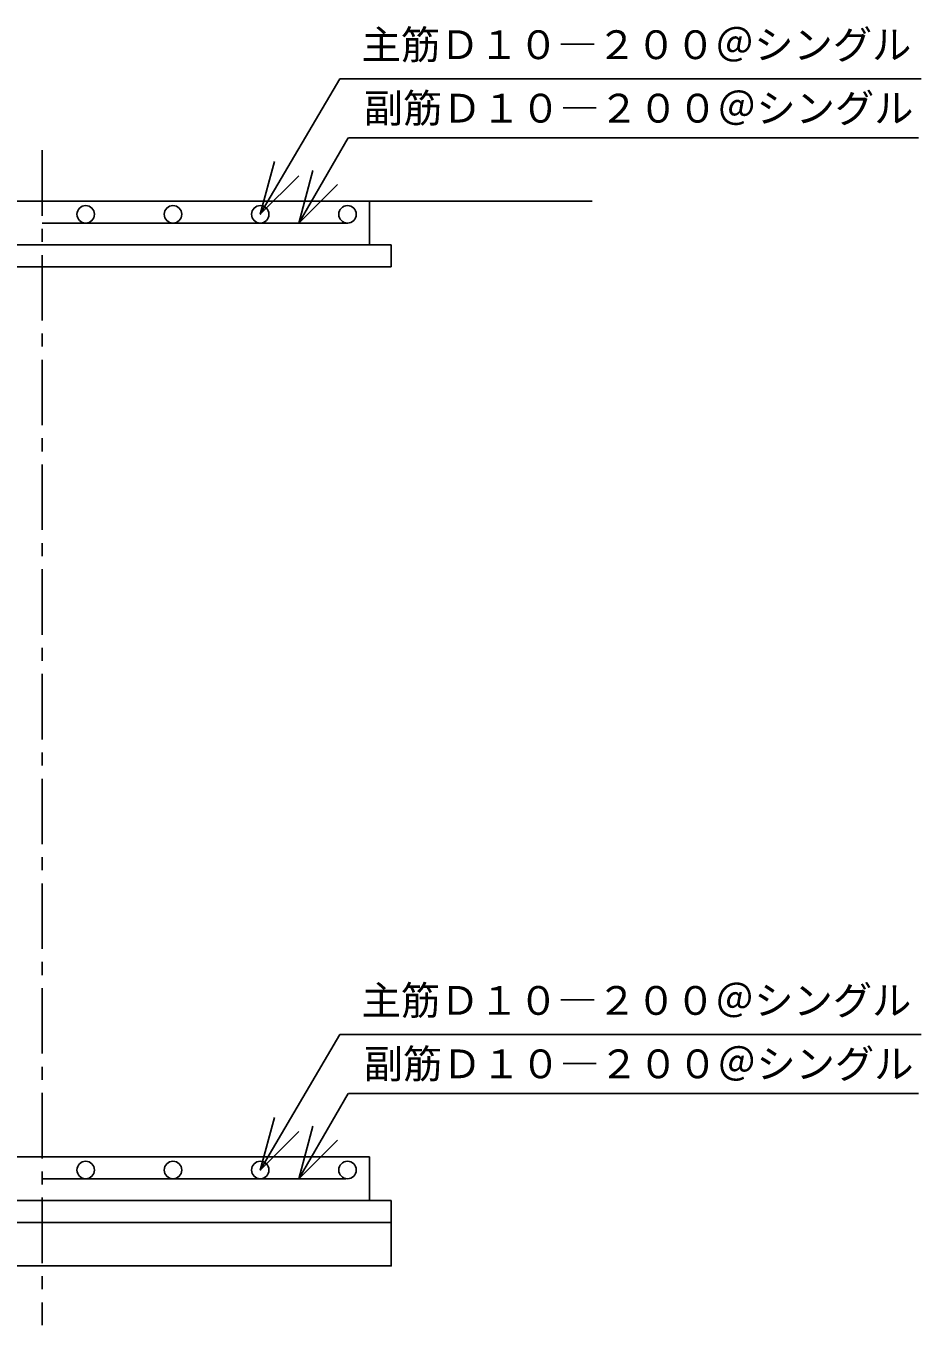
# Model space of a CAD drawing. Units: millimetres, scale not verified. Extents: x -22013 to 8910, y -6308 to 6308.
# Drawn here: x 887 to 2938, y -512 to 2465 of the extents above; entities that cross this region are included whole.
import ezdxf
from ezdxf.enums import TextEntityAlignment as Align

# ---------------------------------------------------------------- set-up
doc = ezdxf.new("R2010")
doc.units = ezdxf.units.MM
doc.header["$LTSCALE"] = 30
doc.linetypes.add('CHAIN1', pattern=[8, 5, -1, 1, -1])
doc.layers.add('0-3_製作', color=5, linetype='Continuous', lineweight=25)
doc.layers.add('0-6_機器', color=3, linetype='Continuous', lineweight=25)
doc.styles.add('ＭＳ ゴシック', font='')
doc.styles.get('ＭＳ ゴシック').set_extended_font_data('MS Gothic')

msp = doc.modelspace()

# ---------------------------------------------------------------- linework, layer by layer
at = {"layer": '0-3_製作', "color": 4}
for p, q in [((1424.17, 2033.16), (1606.46, 2344.02)), ((1606.46, 2344.02), (2938.39, 2344.02)), ((1512.48, 2013.16), (1625.59, 2208.37)), ((1626.02, 2208.62), (2932.68, 2208.62)), ((1424.18, -156.83), (1606.46, 154.02)), ((1606.46, 154.02), (2938.39, 154.02)), ((1512.48, -176.83), (1625.59, 18.37)), ((1626.02, 18.62), (2932.68, 18.62))]:
    msp.add_line(p, q, dxfattribs=at)
for points in [[(1456.53, 2153.91), (1424.17, 2033.16), (1512.56, 2121.55)], [(1544.83, 2133.91), (1512.48, 2013.16), (1600.87, 2101.55)], [(1456.53, -36.09), (1424.18, -156.83), (1512.56, -68.45)], [(1544.84, -56.09), (1512.48, -176.83), (1600.87, -88.45)]]:
    msp.add_lwpolyline(points, dxfattribs=at)
at = {"layer": '0-3_製作', "color": 3}
for centre in [(1024.17, 2033.16), (1224.17, 2033.16), (1424.17, 2033.16), (1624.17, 2033.16), (1024.18, -156.83), (1224.18, -156.83), (1424.18, -156.83), (1624.18, -156.83)]:
    msp.add_circle(centre, 20, dxfattribs=at)
at = {"layer": '0-6_機器', "color": 2, "linetype": 'CHAIN1'}
msp.add_line((924.18, 2179.96), (924.18, -511.99), dxfattribs=at)
at = {"layer": '0-6_機器', "color": 2}
for p, q in [((-253.21, 2063.16), (2184.77, 2063.16)), ((1674.18, 2063.16), (1674.18, 1963.16)), ((124.18, 1963.16), (1724.18, 1963.16)), ((1724.18, 1963.16), (1724.18, 1913.16)), ((124.18, 1913.16), (1724.18, 1913.16)), ((1674.18, -126.84), (174.18, -126.84)), ((1674.18, -126.84), (1674.18, -226.84)), ((1724.18, -226.84), (124.18, -226.84)), ((1724.18, -276.84), (124.18, -276.84))]:
    msp.add_line(p, q, dxfattribs=at)
at = {"layer": '0-6_機器'}
for p, q in [((924.18, 2013.16), (1624.52, 2013.16)), ((924.18, -176.83), (1620.47, -176.83))]:
    msp.add_line(p, q, dxfattribs=at)
at = {"layer": '0-6_機器', "color": 2}
msp.add_lwpolyline([(1724.18, -226.84), (1724.18, -376.45), (124.18, -376.45)], dxfattribs=at)

# ---------------------------------------------------------------- texts
at = {"layer": '0-3_製作', "color": 4, "style": 'ＭＳ ゴシック'}
for s, p in [('主筋Ｄ１０―２００＠シングル\u3000', (1656.46, 2369.02)), ('副筋Ｄ１０―２００＠シングル\u3000', (1661.35, 2223.62)), ('主筋Ｄ１０―２００＠シングル\u3000', (1656.46, 179.02)), ('副筋Ｄ１０―２００＠シングル\u3000', (1661.35, 33.62))]:
    msp.add_text(s, height=65.98, dxfattribs=at).set_placement(p, align=Align.BOTTOM_LEFT)

doc.saveas('drawing.dxf')
